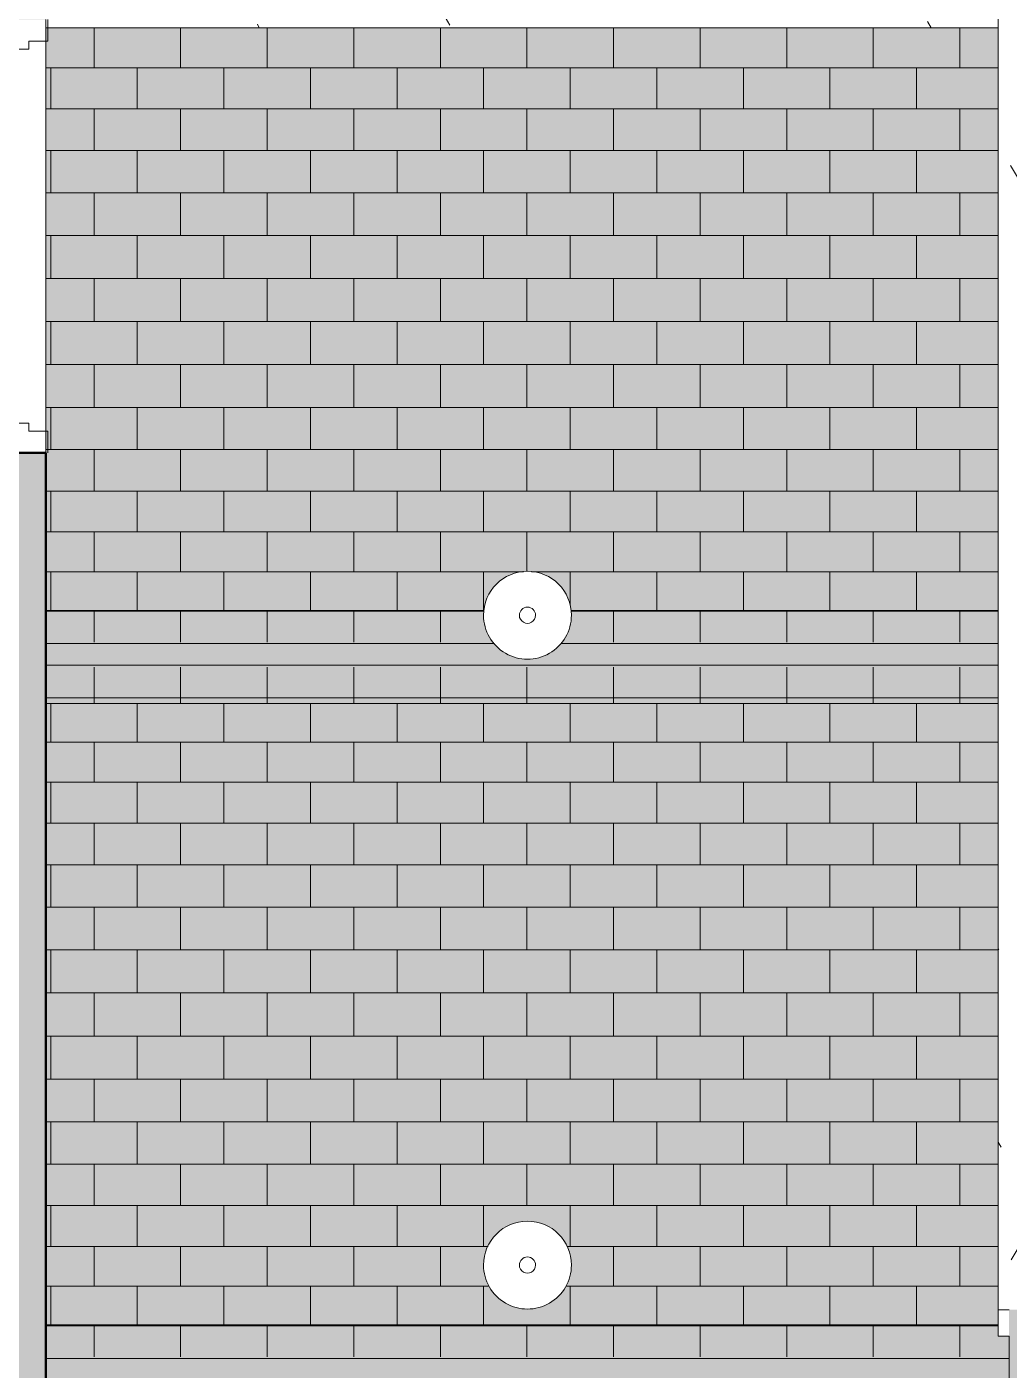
# Model space of a CAD drawing. Header units: inches. Extents: x -956 to 966, y -1111 to 895.
# Drawn here: x -301.7 to -211, y -367.3 to -243.3 of the extents above; entities that cross this region are included whole.
import ezdxf

# ---------------------------------------------------------------- set-up
doc = ezdxf.new("R2010")
doc.units = ezdxf.units.IN
doc.header["$MEASUREMENT"] = 0
for name, color, linetype, lineweight in [('A-CLNG', 13, 'Continuous', 13), ('A-CLNG-PATT', 13, 'Continuous', 13), ('A-DOOR', 31, 'Continuous', 13), ('A-DOOR-FRAM', 31, 'Continuous', 20), ('A-GENM', 13, 'Continuous', 13), ('A-WALL-PATT', 111, 'Continuous', 13), ('E-LITE-EQPM', 33, 'Continuous', 9), ('I-WALL', 2, 'Continuous', 13)]:
    doc.layers.add(name, color=color, linetype=linetype, lineweight=lineweight)
pattern_1 = [(0, (0, 0), (30.72, 7.68), [1.267, -21.773, 1.267, -21.773, -122.88]), (0, (0, 0), (30.72, 7.68), [-46.08, 1.267, -44.813, 1.267, -21.773, -53.76]), (0, (0, 0), (30.72, 7.68), [-115.2, 1.267, -14.093, 1.267, -37.133]), (120, (11.52, 3.84), (-22.011075, 22.7643), [1.267, -21.773, 1.267, -21.773, -122.88]), (120, (11.52, 3.84), (-22.011075, 22.7643), [-46.08, 1.267, -44.813, 1.267, -21.773, -53.76]), (120, (11.52, 3.84), (-22.011075, 22.7643), [-115.2, 1.267, -14.093, 1.267, -37.133]), (240, (15.36, 19.2), (-8.708925, -30.4443), [1.267, -21.773, 1.267, -21.773, -122.88]), (240, (15.36, 19.2), (-8.708925, -30.4443), [-46.08, 1.267, -44.813, 1.267, -21.773, -53.76]), (240, (15.36, 19.2), (-8.708925, -30.4443), [-115.2, 1.267, -14.093, 1.267, -37.133])]

# ---------------------------------------------------------------- blocks, each defined once
blk = doc.blocks.new('Single-HM Frame - Storage 36_ - 8_ H wd-4685422-7TH FLOOR TELECOM OVERHEAD ROUTING PLAN')
at = {"layer": 'A-DOOR', "color": 253}
for p, q in [((-16.25, -2.87), (-18, -2.88)), ((-18, -2.88), (-17.99, -38.87)), ((-16.24, -38.87), (-16.25, -2.87)), ((-17.99, -38.87), (-16.24, -38.87))]:
    blk.add_line(p, q, dxfattribs=at)
blk.add_arc((-18, -2.88), 36, 270.01, 0, dxfattribs=at)
at = {"layer": 'A-DOOR-FRAM', "color": 53}
for p, q in [((-18, 2.87), (-20, 2.87)), ((-18, 1.12), (-18, 2.87)), ((18, 2.87), (20, 2.87)), ((18, 1.12), (18, 2.87)), ((-17.25, 1.12), (-18, 1.12)), ((-17.25, -1.12), (-17.25, 1.12)), ((17.25, 1.12), (18, 1.12)), ((17.25, -1.12), (17.25, 1.12)), ((-18, -1.12), (-17.25, -1.12)), ((-18, -2.88), (-18, -1.12)), ((18, -1.12), (17.25, -1.12)), ((18, -2.88), (18, -1.12)), ((-20, -2.88), (-18, -2.88)), ((20, -2.88), (18, -2.88))]:
    blk.add_line(p, q, dxfattribs=at)
blk = doc.blocks.new('FP_1_40-7TH FLOOR TELECOM OVERHEAD ROUTING PLAN')
at = {"layer": 'A-CLNG-PATT', "color": 50}
for p, q in [((-299.98, -243.39), (-211.98, -243.39)), ((-295.53, -243.39), (-295.53, -247.08)), ((-287.53, -243.39), (-287.53, -247.08)), ((-279.53, -243.39), (-279.53, -247.08)), ((-271.53, -243.39), (-271.53, -247.08)), ((-263.53, -243.39), (-263.53, -247.08)), ((-255.53, -243.39), (-255.53, -247.08)), ((-247.53, -243.39), (-247.53, -247.08)), ((-239.53, -243.39), (-239.53, -247.08)), ((-231.53, -243.39), (-231.53, -247.08)), ((-223.53, -243.39), (-223.53, -247.08)), ((-215.53, -243.39), (-215.53, -247.08)), ((-299.98, -247.08), (-211.98, -247.08)), ((-299.53, -247.08), (-299.53, -250.85)), ((-291.53, -247.08), (-291.53, -250.85)), ((-283.53, -247.08), (-283.53, -250.85)), ((-275.53, -247.08), (-275.53, -250.85)), ((-267.53, -247.08), (-267.53, -250.85)), ((-259.53, -247.08), (-259.53, -250.85)), ((-251.53, -247.08), (-251.53, -250.85)), ((-243.53, -247.08), (-243.53, -250.85)), ((-235.53, -247.08), (-235.53, -250.85)), ((-227.53, -247.08), (-227.53, -250.85)), ((-219.53, -247.08), (-219.53, -250.85)), ((-299.98, -250.85), (-211.98, -250.85)), ((-295.53, -250.85), (-295.53, -254.7)), ((-287.53, -250.85), (-287.53, -254.7)), ((-279.53, -250.85), (-279.53, -254.7)), ((-271.53, -250.85), (-271.53, -254.7)), ((-263.53, -250.85), (-263.53, -254.7)), ((-255.53, -250.85), (-255.53, -254.7)), ((-247.53, -250.85), (-247.53, -254.7)), ((-239.53, -250.85), (-239.53, -254.7)), ((-231.53, -250.85), (-231.53, -254.7)), ((-223.53, -250.85), (-223.53, -254.7)), ((-215.53, -250.85), (-215.53, -254.7)), ((-299.98, -254.7), (-211.98, -254.7)), ((-299.53, -254.7), (-299.53, -258.61)), ((-291.53, -254.7), (-291.53, -258.61)), ((-283.53, -254.7), (-283.53, -258.61)), ((-275.53, -254.7), (-275.53, -258.61)), ((-267.53, -254.7), (-267.53, -258.61)), ((-259.53, -254.7), (-259.53, -258.61)), ((-251.53, -254.7), (-251.53, -258.61)), ((-243.53, -254.7), (-243.53, -258.61)), ((-235.53, -254.7), (-235.53, -258.61)), ((-227.53, -254.7), (-227.53, -258.61)), ((-219.53, -254.7), (-219.53, -258.61)), ((-299.98, -258.61), (-211.98, -258.61)), ((-295.53, -258.61), (-295.53, -262.56)), ((-287.53, -258.61), (-287.53, -262.56)), ((-279.53, -258.61), (-279.53, -262.56)), ((-271.53, -258.61), (-271.53, -262.56)), ((-263.53, -258.61), (-263.53, -262.56)), ((-255.53, -258.61), (-255.53, -262.56)), ((-247.53, -258.61), (-247.53, -262.56)), ((-239.53, -258.61), (-239.53, -262.56)), ((-231.53, -258.61), (-231.53, -262.56)), ((-223.53, -258.61), (-223.53, -262.56)), ((-215.53, -258.61), (-215.53, -262.56)), ((-299.98, -262.56), (-211.98, -262.56)), ((-299.53, -262.56), (-299.53, -266.53)), ((-291.53, -262.56), (-291.53, -266.53)), ((-283.53, -262.56), (-283.53, -266.53)), ((-275.53, -262.56), (-275.53, -266.53)), ((-267.53, -262.56), (-267.53, -266.53)), ((-259.53, -262.56), (-259.53, -266.53)), ((-251.53, -262.56), (-251.53, -266.53)), ((-243.53, -262.56), (-243.53, -266.53)), ((-235.53, -262.56), (-235.53, -266.53)), ((-227.53, -262.56), (-227.53, -266.53)), ((-219.53, -262.56), (-219.53, -266.53)), ((-299.98, -266.53), (-211.98, -266.53)), ((-295.53, -266.53), (-295.53, -270.51)), ((-287.53, -266.53), (-287.53, -270.51)), ((-279.53, -266.53), (-279.53, -270.51)), ((-271.53, -266.53), (-271.53, -270.51)), ((-263.53, -266.53), (-263.53, -270.51)), ((-255.53, -266.53), (-255.53, -270.51)), ((-247.53, -266.53), (-247.53, -270.51)), ((-239.53, -266.53), (-239.53, -270.51)), ((-231.53, -266.53), (-231.53, -270.51)), ((-223.53, -266.53), (-223.53, -270.51)), ((-215.53, -266.53), (-215.53, -270.51)), ((-299.98, -270.51), (-211.98, -270.51)), ((-299.53, -270.51), (-299.53, -274.48)), ((-291.53, -270.51), (-291.53, -274.48)), ((-283.53, -270.51), (-283.53, -274.48)), ((-275.53, -270.51), (-275.53, -274.48)), ((-267.53, -270.51), (-267.53, -274.48)), ((-259.53, -270.51), (-259.53, -274.48)), ((-251.53, -270.51), (-251.53, -274.48)), ((-243.53, -270.51), (-243.53, -274.48)), ((-235.53, -270.51), (-235.53, -274.48)), ((-227.53, -270.51), (-227.53, -274.48)), ((-219.53, -270.51), (-219.53, -274.48)), ((-299.98, -274.48), (-211.98, -274.48)), ((-295.53, -274.48), (-295.53, -278.43)), ((-287.53, -274.48), (-287.53, -278.43)), ((-279.53, -274.48), (-279.53, -278.43)), ((-271.53, -274.48), (-271.53, -278.43)), ((-263.53, -274.48), (-263.53, -278.43)), ((-255.53, -274.48), (-255.53, -278.43)), ((-247.53, -274.48), (-247.53, -278.43)), ((-239.53, -274.48), (-239.53, -278.43)), ((-231.53, -274.48), (-231.53, -278.43)), ((-223.53, -274.48), (-223.53, -278.43)), ((-215.53, -274.48), (-215.53, -278.43)), ((-299.98, -278.43), (-211.98, -278.43)), ((-299.53, -278.43), (-299.53, -282.33)), ((-291.53, -278.43), (-291.53, -282.33)), ((-283.53, -278.43), (-283.53, -282.33)), ((-275.53, -278.43), (-275.53, -282.33)), ((-267.53, -278.43), (-267.53, -282.33)), ((-259.53, -278.43), (-259.53, -282.33)), ((-251.53, -278.43), (-251.53, -282.33)), ((-243.53, -278.43), (-243.53, -282.33)), ((-235.53, -278.43), (-235.53, -282.33)), ((-227.53, -278.43), (-227.53, -282.33)), ((-219.53, -278.43), (-219.53, -282.33)), ((-299.98, -282.33), (-211.98, -282.33)), ((-295.53, -282.33), (-295.53, -286.17)), ((-287.53, -282.33), (-287.53, -286.17)), ((-279.53, -282.33), (-279.53, -286.17)), ((-271.53, -282.33), (-271.53, -286.17)), ((-263.53, -282.33), (-263.53, -286.17)), ((-255.53, -282.33), (-255.53, -286.17)), ((-247.53, -282.33), (-247.53, -286.17)), ((-239.53, -282.33), (-239.53, -286.17)), ((-231.53, -282.33), (-231.53, -286.17)), ((-223.53, -282.33), (-223.53, -286.17)), ((-215.53, -282.33), (-215.53, -286.17)), ((-299.98, -286.17), (-211.98, -286.17)), ((-299.53, -286.17), (-299.53, -289.93)), ((-291.53, -286.17), (-291.53, -289.93)), ((-283.53, -286.17), (-283.53, -289.93)), ((-275.53, -286.17), (-275.53, -289.93)), ((-267.53, -286.17), (-267.53, -289.93)), ((-259.53, -286.17), (-259.53, -289.93)), ((-251.53, -286.17), (-251.53, -289.93)), ((-243.53, -286.17), (-243.53, -289.93)), ((-235.53, -286.17), (-235.53, -289.93)), ((-227.53, -286.17), (-227.53, -289.93)), ((-219.53, -286.17), (-219.53, -289.93)), ((-299.98, -289.93), (-211.98, -289.93)), ((-295.53, -289.93), (-295.53, -293.61)), ((-287.53, -289.93), (-287.53, -293.61)), ((-279.53, -289.93), (-279.53, -293.61)), ((-271.53, -289.93), (-271.53, -293.61)), ((-263.53, -289.93), (-263.53, -293.61)), ((-255.53, -289.93), (-255.53, -293.56)), ((-247.53, -289.93), (-247.53, -293.61)), ((-239.53, -289.93), (-239.53, -293.61)), ((-231.53, -289.93), (-231.53, -293.61)), ((-223.53, -289.93), (-223.53, -293.61)), ((-215.53, -289.93), (-215.53, -293.61)), ((-299.98, -293.61), (-255.85, -293.61)), ((-299.53, -293.61), (-299.53, -297.17)), ((-291.53, -293.61), (-291.53, -297.17)), ((-283.53, -293.61), (-283.53, -297.17)), ((-275.53, -293.61), (-275.53, -297.17)), ((-267.53, -293.61), (-267.53, -297.17)), ((-259.53, -293.61), (-259.53, -297.17)), ((-255.1, -293.61), (-211.98, -293.61)), ((-251.53, -293.61), (-251.53, -296.71)), ((-243.53, -293.61), (-243.53, -297.17)), ((-235.53, -293.61), (-235.53, -297.17)), ((-227.53, -293.61), (-227.53, -297.17)), ((-219.53, -293.61), (-219.53, -297.17)), ((-299.98, -297.17), (-259.48, -297.17)), ((-295.53, -297.17), (-295.53, -297.24)), ((-295.53, -297.24), (-295.53, -300.09)), ((-287.53, -297.17), (-287.53, -297.24)), ((-287.53, -297.24), (-287.53, -300.09)), ((-279.53, -297.17), (-279.53, -297.24)), ((-279.53, -297.24), (-279.53, -300.09)), ((-271.53, -297.17), (-271.53, -297.24)), ((-271.53, -297.24), (-271.53, -300.09)), ((-263.53, -297.17), (-263.53, -297.24)), ((-263.53, -297.24), (-263.53, -300.09)), ((-251.47, -297.17), (-211.98, -297.17)), ((-247.53, -297.17), (-247.53, -297.24)), ((-247.53, -297.24), (-247.53, -300.09)), ((-239.53, -297.17), (-239.53, -297.24)), ((-239.53, -297.24), (-239.53, -300.09)), ((-231.53, -297.17), (-231.53, -297.24)), ((-231.53, -297.24), (-231.53, -300.09)), ((-223.53, -297.17), (-223.53, -297.24)), ((-223.53, -297.24), (-223.53, -300.09)), ((-215.53, -297.17), (-215.53, -297.24)), ((-215.53, -297.24), (-215.53, -300.09))]:
    blk.add_line(p, q, dxfattribs=at)
blk = doc.blocks.new('FP_1_41-7TH FLOOR TELECOM OVERHEAD ROUTING PLAN')
at = {"layer": 'A-CLNG-PATT', "color": 50}
for p, q in [((-295.53, -302.4), (-295.53, -305.24)), ((-287.53, -302.4), (-287.53, -305.24)), ((-279.53, -302.4), (-279.53, -305.24)), ((-271.53, -302.4), (-271.53, -305.24)), ((-263.53, -302.4), (-263.53, -305.24)), ((-255.53, -302.4), (-255.53, -305.24)), ((-247.53, -302.4), (-247.53, -305.24)), ((-239.53, -302.4), (-239.53, -305.24)), ((-231.53, -302.4), (-231.53, -305.24)), ((-223.53, -302.4), (-223.53, -305.24)), ((-215.53, -302.4), (-215.53, -305.24)), ((-299.98, -305.77), (-211.98, -305.77)), ((-299.53, -305.77), (-299.53, -309.35)), ((-295.53, -305.24), (-295.53, -305.77)), ((-291.53, -305.77), (-291.53, -309.35)), ((-287.53, -305.24), (-287.53, -305.77)), ((-283.53, -305.77), (-283.53, -309.35)), ((-279.53, -305.24), (-279.53, -305.77)), ((-275.53, -305.77), (-275.53, -309.35)), ((-271.53, -305.24), (-271.53, -305.77)), ((-267.53, -305.77), (-267.53, -309.35)), ((-263.53, -305.24), (-263.53, -305.77)), ((-259.53, -305.77), (-259.53, -309.35)), ((-255.53, -305.24), (-255.53, -305.77)), ((-251.53, -305.77), (-251.53, -309.35)), ((-247.53, -305.24), (-247.53, -305.77)), ((-243.53, -305.77), (-243.53, -309.35)), ((-239.53, -305.24), (-239.53, -305.77)), ((-235.53, -305.77), (-235.53, -309.35)), ((-231.53, -305.24), (-231.53, -305.77)), ((-227.53, -305.77), (-227.53, -309.35)), ((-223.53, -305.24), (-223.53, -305.77)), ((-219.53, -305.77), (-219.53, -309.35)), ((-215.53, -305.24), (-215.53, -305.77)), ((-299.98, -309.35), (-211.98, -309.35)), ((-295.53, -309.35), (-295.53, -313.04)), ((-287.53, -309.35), (-287.53, -313.04)), ((-279.53, -309.35), (-279.53, -313.04)), ((-271.53, -309.35), (-271.53, -313.04)), ((-263.53, -309.35), (-263.53, -313.04)), ((-255.53, -309.35), (-255.53, -313.04)), ((-247.53, -309.35), (-247.53, -313.04)), ((-239.53, -309.35), (-239.53, -313.04)), ((-231.53, -309.35), (-231.53, -313.04)), ((-223.53, -309.35), (-223.53, -313.04)), ((-215.53, -309.35), (-215.53, -313.04)), ((-299.98, -313.04), (-211.98, -313.04)), ((-299.53, -313.04), (-299.53, -316.82)), ((-291.53, -313.04), (-291.53, -316.82)), ((-283.53, -313.04), (-283.53, -316.82)), ((-275.53, -313.04), (-275.53, -316.82)), ((-267.53, -313.04), (-267.53, -316.82)), ((-259.53, -313.04), (-259.53, -316.82)), ((-251.53, -313.04), (-251.53, -316.82)), ((-243.53, -313.04), (-243.53, -316.82)), ((-235.53, -313.04), (-235.53, -316.82)), ((-227.53, -313.04), (-227.53, -316.82)), ((-219.53, -313.04), (-219.53, -316.82)), ((-299.98, -316.82), (-211.98, -316.82)), ((-295.53, -316.82), (-295.53, -320.67)), ((-287.53, -316.82), (-287.53, -320.67)), ((-279.53, -316.82), (-279.53, -320.67)), ((-271.53, -316.82), (-271.53, -320.67)), ((-263.53, -316.82), (-263.53, -320.67)), ((-255.53, -316.82), (-255.53, -320.67)), ((-247.53, -316.82), (-247.53, -320.67)), ((-239.53, -316.82), (-239.53, -320.67)), ((-231.53, -316.82), (-231.53, -320.67)), ((-223.53, -316.82), (-223.53, -320.67)), ((-215.53, -316.82), (-215.53, -320.67)), ((-299.98, -320.67), (-211.98, -320.67)), ((-299.53, -320.67), (-299.53, -324.57)), ((-291.53, -320.67), (-291.53, -324.57)), ((-283.53, -320.67), (-283.53, -324.57)), ((-275.53, -320.67), (-275.53, -324.57)), ((-267.53, -320.67), (-267.53, -324.57)), ((-259.53, -320.67), (-259.53, -324.57)), ((-251.53, -320.67), (-251.53, -324.57)), ((-243.53, -320.67), (-243.53, -324.57)), ((-235.53, -320.67), (-235.53, -324.57)), ((-227.53, -320.67), (-227.53, -324.57)), ((-219.53, -320.67), (-219.53, -324.57)), ((-299.98, -324.57), (-211.98, -324.57)), ((-295.53, -324.57), (-295.53, -328.52)), ((-287.53, -324.57), (-287.53, -328.52)), ((-279.53, -324.57), (-279.53, -328.52)), ((-271.53, -324.57), (-271.53, -328.52)), ((-263.53, -324.57), (-263.53, -328.52)), ((-255.53, -324.57), (-255.53, -328.52)), ((-247.53, -324.57), (-247.53, -328.52)), ((-239.53, -324.57), (-239.53, -328.52)), ((-231.53, -324.57), (-231.53, -328.52)), ((-223.53, -324.57), (-223.53, -328.52)), ((-215.53, -324.57), (-215.53, -328.52)), ((-299.98, -328.52), (-211.98, -328.52)), ((-299.53, -328.52), (-299.53, -332.49)), ((-291.53, -328.52), (-291.53, -332.49)), ((-283.53, -328.52), (-283.53, -332.49)), ((-275.53, -328.52), (-275.53, -332.49)), ((-267.53, -328.52), (-267.53, -332.49)), ((-259.53, -328.52), (-259.53, -332.49)), ((-251.53, -328.52), (-251.53, -332.49)), ((-243.53, -328.52), (-243.53, -332.49)), ((-235.53, -328.52), (-235.53, -332.49)), ((-227.53, -328.52), (-227.53, -332.49)), ((-219.53, -328.52), (-219.53, -332.49)), ((-299.98, -332.49), (-211.98, -332.49)), ((-295.53, -332.49), (-295.53, -336.47)), ((-287.53, -332.49), (-287.53, -336.47)), ((-279.53, -332.49), (-279.53, -336.47)), ((-271.53, -332.49), (-271.53, -336.47)), ((-263.53, -332.49), (-263.53, -336.47)), ((-255.53, -332.49), (-255.53, -336.47)), ((-247.53, -332.49), (-247.53, -336.47)), ((-239.53, -332.49), (-239.53, -336.47)), ((-231.53, -332.49), (-231.53, -336.47)), ((-223.53, -332.49), (-223.53, -336.47)), ((-215.53, -332.49), (-215.53, -336.47)), ((-299.98, -336.47), (-211.98, -336.47)), ((-299.53, -336.47), (-299.53, -340.45)), ((-291.53, -336.47), (-291.53, -340.45)), ((-283.53, -336.47), (-283.53, -340.45)), ((-275.53, -336.47), (-275.53, -340.45)), ((-267.53, -336.47), (-267.53, -340.45)), ((-259.53, -336.47), (-259.53, -340.45)), ((-251.53, -336.47), (-251.53, -340.45)), ((-243.53, -336.47), (-243.53, -340.45)), ((-235.53, -336.47), (-235.53, -340.45)), ((-227.53, -336.47), (-227.53, -340.45)), ((-219.53, -336.47), (-219.53, -340.45)), ((-299.98, -340.45), (-211.98, -340.45)), ((-295.53, -340.45), (-295.53, -344.39)), ((-287.53, -340.45), (-287.53, -344.39)), ((-279.53, -340.45), (-279.53, -344.39)), ((-271.53, -340.45), (-271.53, -344.39)), ((-263.53, -340.45), (-263.53, -344.39)), ((-255.53, -340.45), (-255.53, -344.39)), ((-247.53, -340.45), (-247.53, -344.39)), ((-239.53, -340.45), (-239.53, -344.39)), ((-231.53, -340.45), (-231.53, -344.39)), ((-223.53, -340.45), (-223.53, -344.39)), ((-215.53, -340.45), (-215.53, -344.39)), ((-299.98, -344.39), (-211.98, -344.39)), ((-299.53, -344.39), (-299.53, -348.29)), ((-291.53, -344.39), (-291.53, -348.29)), ((-283.53, -344.39), (-283.53, -348.29)), ((-275.53, -344.39), (-275.53, -348.29)), ((-267.53, -344.39), (-267.53, -348.29)), ((-259.53, -344.39), (-259.53, -348.29)), ((-251.53, -344.39), (-251.53, -348.29)), ((-243.53, -344.39), (-243.53, -348.29)), ((-235.53, -344.39), (-235.53, -348.29)), ((-227.53, -344.39), (-227.53, -348.29)), ((-219.53, -344.39), (-219.53, -348.29)), ((-299.98, -348.29), (-211.98, -348.29)), ((-295.53, -348.29), (-295.53, -352.13)), ((-287.53, -348.29), (-287.53, -352.13)), ((-279.53, -348.29), (-279.53, -352.13)), ((-271.53, -348.29), (-271.53, -352.13)), ((-263.53, -348.29), (-263.53, -352.13)), ((-255.53, -348.29), (-255.53, -352.13)), ((-247.53, -348.29), (-247.53, -352.13)), ((-239.53, -348.29), (-239.53, -352.13)), ((-231.53, -348.29), (-231.53, -352.13)), ((-223.53, -348.29), (-223.53, -352.13)), ((-215.53, -348.29), (-215.53, -352.13)), ((-299.98, -352.13), (-211.98, -352.13)), ((-299.53, -352.13), (-299.53, -355.9)), ((-291.53, -352.13), (-291.53, -355.9)), ((-283.53, -352.13), (-283.53, -355.9)), ((-275.53, -352.13), (-275.53, -355.9)), ((-267.53, -352.13), (-267.53, -355.9)), ((-259.53, -352.13), (-259.53, -355.9)), ((-251.53, -352.13), (-251.53, -355.9)), ((-243.53, -352.13), (-243.53, -355.9)), ((-235.53, -352.13), (-235.53, -355.9)), ((-227.53, -352.13), (-227.53, -355.9)), ((-219.53, -352.13), (-219.53, -355.9)), ((-299.98, -355.9), (-259.12, -355.9)), ((-295.53, -355.9), (-295.53, -359.57)), ((-287.53, -355.9), (-287.53, -359.57)), ((-279.53, -355.9), (-279.53, -359.57)), ((-271.53, -355.9), (-271.53, -359.57)), ((-263.53, -355.9), (-263.53, -359.57)), ((-251.83, -355.9), (-211.98, -355.9)), ((-247.53, -355.9), (-247.53, -359.57)), ((-239.53, -355.9), (-239.53, -359.57)), ((-231.53, -355.9), (-231.53, -359.57)), ((-223.53, -355.9), (-223.53, -359.57)), ((-215.53, -355.9), (-215.53, -359.57)), ((-299.98, -359.57), (-259.03, -359.57)), ((-299.53, -359.57), (-299.53, -363.14)), ((-291.53, -359.57), (-291.53, -363.14)), ((-283.53, -359.57), (-283.53, -363.14)), ((-275.53, -359.57), (-275.53, -363.14)), ((-267.53, -359.57), (-267.53, -363.14)), ((-259.53, -359.57), (-259.53, -363.14)), ((-251.93, -359.57), (-211.98, -359.57)), ((-251.53, -359.57), (-251.53, -363.14)), ((-243.53, -359.57), (-243.53, -363.14)), ((-235.53, -359.57), (-235.53, -363.14)), ((-227.53, -359.57), (-227.53, -363.14)), ((-219.53, -359.57), (-219.53, -363.14)), ((-299.98, -363.14), (-211.98, -363.14)), ((-295.53, -363.14), (-295.53, -363.24)), ((-295.53, -363.24), (-295.53, -366.09)), ((-287.53, -363.14), (-287.53, -363.24)), ((-287.53, -363.24), (-287.53, -366.09)), ((-279.53, -363.14), (-279.53, -363.24)), ((-279.53, -363.24), (-279.53, -366.09)), ((-271.53, -363.14), (-271.53, -363.24)), ((-271.53, -363.24), (-271.53, -366.09)), ((-263.53, -363.14), (-263.53, -363.24)), ((-263.53, -363.24), (-263.53, -366.09)), ((-255.53, -363.14), (-255.53, -363.24)), ((-255.53, -363.24), (-255.53, -366.09)), ((-247.53, -363.14), (-247.53, -363.24)), ((-247.53, -363.24), (-247.53, -366.09)), ((-239.53, -363.14), (-239.53, -363.24)), ((-239.53, -363.24), (-239.53, -366.09)), ((-231.53, -363.14), (-231.53, -363.24)), ((-231.53, -363.24), (-231.53, -366.09)), ((-223.53, -363.14), (-223.53, -363.24)), ((-223.53, -363.24), (-223.53, -366.09)), ((-215.53, -363.14), (-215.53, -363.24)), ((-215.53, -363.24), (-215.53, -366.09))]:
    blk.add_line(p, q, dxfattribs=at)
blk = doc.blocks.new('7th Floor Vault1 - 7th Floor Vault-3159684-7TH FLOOR TELECOM OVERHEAD ROUTING PLAN')
at = {"layer": 'A-CLNG', "color": 10, "lineweight": 9}
for p, q in [((-259.49, -297.24), (-299.98, -297.24)), ((-259.49, -297.24), (-299.98, -297.24)), ((-211.98, -297.24), (-251.46, -297.24)), ((-211.98, -297.24), (-251.46, -297.24)), ((-258.54, -300.24), (-299.98, -300.24)), ((-211.98, -300.24), (-252.41, -300.24)), ((-211.98, -302.24), (-299.98, -302.24)), ((-211.98, -305.24), (-299.98, -305.24)), ((-211.98, -305.24), (-299.98, -305.24)), ((-211.98, -363.24), (-299.98, -363.24)), ((-211.98, -363.24), (-299.98, -363.24)), ((-210.98, -366.24), (-299.98, -366.24))]:
    blk.add_line(p, q, dxfattribs=at)
for name in ['FP_1_40-7TH FLOOR TELECOM OVERHEAD ROUTING PLAN', 'FP_1_41-7TH FLOOR TELECOM OVERHEAD ROUTING PLAN']:
    blk.add_blockref(name, (0, 0), dxfattribs=at)
blk = doc.blocks.new('Lighting-Pendant-ConTech_Lighting-CL8 - Not A Type - Load Type Catalog-2619578-7TH FLOOR TELECOM OVERHEAD ROUTING PLAN')
at = {"layer": 'A-GENM', "color": 9, "lineweight": 9}
for start, end in [(360, 180), (180, 360)]:
    blk.add_arc((0, 0), 0.75, start, end, dxfattribs=at)
at = {"layer": 'E-LITE-EQPM', "color": 9}
for start, end in [(360, 180), (180, 360)]:
    blk.add_arc((0, 0), 4.06, start, end, dxfattribs=at)

msp = doc.modelspace()

# ---------------------------------------------------------------- hatches: boundary and pattern name
at = {"layer": 'A-CLNG-PATT'}
h = msp.add_hatch(dxfattribs=at)
h.set_pattern_fill('FP1_12', color=253, style=0, pattern_type=2)
h.set_pattern_definition(pattern_1)
h.paths.add_polyline_path([(-294.34, -537.62), (-227.98, -537.62), (-227.98, -527.62), (-219.98, -527.62), (-219.98, -509.12), (-210.98, -509.12), (-210.98, -364.18), (-211.98, -364.18), (-211.98, -243.37), (-299.98, -243.37), (-299.98, -537.62)], flags=0)
h.paths.add_polyline_path([(-606.23, -537.62), (-602.07, -537.62), (-602.07, -532.87), (-606.23, -532.87), (-606.23, -535.37)], flags=0)
h.paths.add_polyline_path([(-561.64, -537.62), (-356.48, -537.62), (-356.48, -525.62), (-323.98, -525.62), (-323.98, -537.62), (-305.35, -537.62), (-305.35, -525.37), (-321.35, -525.37), (-321.35, -427.37), (-305.35, -427.37), (-305.35, -243.37), (-386.84, -243.37), (-386.84, -318.61), (-390.84, -318.61), (-390.84, -243.37), (-496.9, -243.37), (-496.9, -318.61), (-500.9, -318.61), (-500.9, -243.37), (-562.04, -243.37), (-562.04, -427.37), (-500.9, -427.37), (-500.9, -402.61), (-496.9, -402.61), (-496.9, -427.37), (-390.84, -427.37), (-390.84, -402.61), (-386.84, -402.61), (-386.84, -427.37), (-370.04, -427.37), (-370.04, -525.37), (-578.04, -525.37), (-578.04, -243.37), (-578.35, -243.37), (-578.35, -528.62), (-563.48, -528.62), (-563.48, -537.62)], flags=0)
h.paths.add_polyline_path([(-567.73, -537.62), (-567.73, -532.87), (-578.07, -532.87), (-578.07, -537.62), (-572.48, -537.62)], flags=0)
h.paths.add_polyline_path([(-352.23, -537.62), (-349.48, -537.62), (-349.48, -529.87), (-352.23, -529.87), (-352.23, -536.61)], flags=0)
h.paths.add_polyline_path([(-680.44, -535.37), (-610.48, -535.37), (-610.48, -528.62), (-583.23, -528.62), (-583.23, -526.62), (-662.91, -526.62), (-662.91, -498.61), (-665.8, -498.61), (-665.8, -402.61), (-661.8, -402.61), (-661.8, -428.62), (-583.23, -428.62), (-583.23, -422.62), (-598.91, -422.62), (-598.91, -386.62), (-662.91, -386.62), (-662.91, -318.61), (-665.8, -318.61), (-665.8, -243.37), (-666.35, -243.37), (-666.35, -246.62), (-730.35, -246.62), (-730.35, -243.37), (-762.35, -243.37), (-762.35, -246.62), (-771.86, -246.62), (-771.86, -288.62), (-694.91, -288.62), (-694.91, -386.62), (-790.91, -386.62), (-790.91, -288.62), (-775.86, -288.62), (-775.86, -246.62), (-842.35, -246.62), (-842.35, -243.37), (-853.35, -243.37), (-853.35, -535.37), (-710.14, -535.37)], flags=0)
h.paths.add_polyline_path([(-834.85, -526.62), (-850.85, -526.62), (-850.85, -428.62), (-706.85, -428.62), (-706.85, -526.62), (-828.94, -526.62)], flags=0)
h.paths.add_polyline_path([(-255.48, -481.68), (-256.53, -481.54), (-257.51, -481.14), (-258.35, -480.49), (-259, -479.65), (-259.4, -478.67), (-259.54, -477.62), (-259.4, -476.57), (-259, -475.59), (-258.35, -474.75), (-257.51, -474.1), (-256.53, -473.7), (-255.48, -473.56), (-254.43, -473.7), (-253.45, -474.1), (-252.6, -474.75), (-251.96, -475.59), (-251.55, -476.57), (-251.41, -477.62), (-251.55, -478.67), (-251.96, -479.65), (-252.6, -480.49), (-253.45, -481.14), (-254.43, -481.54)], flags=0)
h.paths.add_polyline_path([(-255.48, -421.68), (-256.53, -421.54), (-257.51, -421.14), (-258.35, -420.49), (-259, -419.65), (-259.4, -418.67), (-259.54, -417.62), (-259.4, -416.57), (-259, -415.59), (-258.35, -414.75), (-257.51, -414.1), (-256.53, -413.7), (-255.48, -413.56), (-254.43, -413.7), (-253.45, -414.1), (-252.6, -414.75), (-251.96, -415.59), (-251.55, -416.57), (-251.41, -417.62), (-251.55, -418.67), (-251.96, -419.65), (-252.6, -420.49), (-253.45, -421.14), (-254.43, -421.54)], flags=0)
h.paths.add_polyline_path([(-255.48, -361.68), (-256.53, -361.54), (-257.51, -361.14), (-258.35, -360.49), (-259, -359.65), (-259.4, -358.67), (-259.54, -357.62), (-259.4, -356.57), (-259, -355.59), (-258.35, -354.75), (-257.51, -354.1), (-256.53, -353.7), (-255.48, -353.56), (-254.43, -353.7), (-253.45, -354.1), (-252.6, -354.75), (-251.96, -355.59), (-251.55, -356.57), (-251.41, -357.62), (-251.55, -358.67), (-251.96, -359.65), (-252.6, -360.49), (-253.45, -361.14), (-254.43, -361.54)], flags=0)
h.paths.add_polyline_path([(-255.48, -301.68), (-256.53, -301.54), (-257.51, -301.14), (-258.35, -300.49), (-259, -299.65), (-259.4, -298.67), (-259.54, -297.62), (-259.4, -296.57), (-259, -295.59), (-258.35, -294.75), (-257.51, -294.1), (-256.53, -293.7), (-255.48, -293.56), (-254.43, -293.7), (-253.45, -294.1), (-252.6, -294.75), (-251.96, -295.59), (-251.55, -296.57), (-251.41, -297.62), (-251.55, -298.67), (-251.96, -299.65), (-252.6, -300.49), (-253.45, -301.14), (-254.43, -301.54)], flags=0)
h.paths.add_polyline_path([(-661.8, -288.62), (-598.91, -288.62), (-598.91, -252.62), (-583.23, -252.62), (-583.23, -243.37), (-661.8, -243.37), (-661.8, -282.19)], flags=0)
h.paths.add_polyline_path([(-258.35, -241.12), (-257.53, -241.12), (-258.35, -240.49), (-259, -239.65), (-259.4, -238.67), (-259.54, -237.62), (-259.4, -236.57), (-259, -235.59), (-258.35, -234.75), (-257.51, -234.1), (-256.53, -233.7), (-255.48, -233.56), (-254.43, -233.7), (-253.45, -234.1), (-252.6, -234.75), (-251.96, -235.59), (-251.55, -236.57), (-251.41, -237.62), (-251.55, -238.67), (-251.96, -239.65), (-252.6, -240.49), (-253.42, -241.12), (-211.98, -241.12), (-211.98, -209.62), (-299.98, -209.62), (-299.98, -241.12), (-259, -241.12)], flags=0)
h.paths.add_polyline_path([(-578.35, -241.12), (-578.04, -241.12), (-578.04, -231.37), (-562.04, -231.37), (-562.04, -241.12), (-500.9, -241.12), (-500.9, -222.61), (-496.9, -222.61), (-496.9, -241.12), (-390.84, -241.12), (-390.84, -222.61), (-386.84, -222.61), (-386.84, -241.12), (-305.35, -241.12), (-305.35, -209.62), (-363.1, -209.62), (-363.1, -212.62), (-337.6, -212.62), (-337.6, -238.12), (-363.1, -238.12), (-363.1, -213.62), (-559.1, -213.62), (-559.1, -209.62), (-578.35, -209.62), (-578.35, -235.91)], flags=0)
h.paths.add_polyline_path([(-621.04, -241.12), (-583.23, -241.12), (-583.23, -209.62), (-666.35, -209.62), (-666.35, -241.12), (-665.8, -241.12), (-665.8, -222.61), (-661.8, -222.61), (-661.8, -241.12), (-650.74, -241.12)], flags=0)
h.paths.add_polyline_path([(-842.35, -241.12), (-842.35, -209.62), (-853.35, -209.62), (-853.35, -241.12)], flags=0)
h.paths.add_polyline_path([(-762.35, -241.12), (-730.35, -241.12), (-730.35, -209.62), (-762.35, -209.62), (-762.35, -222.78)], flags=0)
h.paths.add_polyline_path([(-578.35, -207.37), (-559.1, -207.37), (-559.1, -197.62), (-578.35, -197.62), (-578.35, -202.98)], flags=0)
h.paths.add_polyline_path([(-363.1, -207.37), (-305.35, -207.37), (-305.35, -197.62), (-363.1, -197.62), (-363.1, -202.98)], flags=0)
h.paths.add_polyline_path([(-294.34, -207.37), (-211.98, -207.37), (-211.98, -186.24), (-210.98, -186.24), (-210.98, -48.37), (45.27, -48.37), (45.27, -53.62), (99.27, -53.62), (99.27, -48.37), (317.04, -48.37), (317.04, 11.88), (228.2, 11.88), (228.2, 5.39), (224.2, 5.39), (224.2, 11.88), (-11.8, 11.88), (-11.8, 5.39), (-15.8, 5.39), (-15.8, 11.88), (-363.1, 11.88), (-363.1, 37.38), (-340.48, 37.38), (-340.48, 40.38), (-412.8, 40.38), (-412.8, 8.88), (-336.96, 8.84), (-336.96, 6.63), (-412.8, 6.63), (-412.8, 5.39), (-416.8, 5.39), (-416.8, 6.63), (-532.8, 6.63), (-532.8, 5.39), (-536.8, 5.39), (-536.8, 6.63), (-652.8, 6.63), (-652.8, 5.39), (-656.8, 5.39), (-656.8, 6.63), (-772.86, 6.63), (-772.86, 5.39), (-776.86, 5.39), (-776.86, 6.63), (-853.35, 6.63), (-853.35, -192.24), (-838.91, -192.24), (-838.91, -190.24), (-318.91, -190.24), (-318.91, -192.24), (-299.98, -192.24), (-299.98, -207.37)], flags=0)
h.paths.add_polyline_path([(-583.23, -207.37), (-583.23, -197.62), (-666.35, -197.62), (-666.35, -207.37), (-591.34, -207.37)], flags=0)
h.paths.add_polyline_path([(-853.35, -207.37), (-842.35, -207.37), (-842.35, -197.62), (-853.35, -197.62), (-853.35, -202.98)], flags=0)
h.paths.add_polyline_path([(-739.84, -207.37), (-730.35, -207.37), (-730.35, -197.62), (-762.35, -197.62), (-762.35, -207.37)], flags=0)
h.paths.add_polyline_path([(-772.92, -162.61), (-776.8, -162.61), (-776.8, -66.61), (-772.8, -66.61), (-772.8, -162.61)], flags=0)
h.paths.add_polyline_path([(-532.92, -162.61), (-536.8, -162.61), (-536.8, -66.61), (-532.8, -66.61), (-532.8, -162.61)], flags=0)
h.paths.add_polyline_path([(-656.8, -162.61), (-656.8, -66.61), (-652.8, -66.61), (-652.8, -162.61), (-656.67, -162.61)], flags=0)
h.paths.add_polyline_path([(-416.8, -162.61), (-416.8, -66.61), (-412.8, -66.61), (-412.8, -162.61), (-416.67, -162.61)], flags=0)
h.paths.add_polyline_path([(-280.92, -162.61), (-284.8, -162.61), (-284.8, -66.61), (-280.8, -66.61), (-280.8, -162.61), (-280.92, -162.61)], flags=0)
h.paths.add_polyline_path([(-769.54, 8.88), (-656.8, 8.88), (-656.8, 40.38), (-772.86, 40.38), (-772.86, 8.88)], flags=0)
h.paths.add_polyline_path([(-621.04, 8.88), (-536.8, 8.88), (-536.8, 40.38), (-652.8, 40.38), (-652.8, 8.88), (-650.74, 8.88)], flags=0)
h.paths.add_polyline_path([(-776.86, 8.88), (-776.86, 40.38), (-853.35, 40.38), (-853.35, 8.88), (-799.24, 8.88)], flags=0)
h.paths.add_polyline_path([(-416.8, 8.88), (-416.8, 40.38), (-532.8, 40.38), (-532.8, 8.88), (-442.84, 8.88)], flags=0)
h.paths.add_polyline_path([(121.46, 14.13), (224.2, 14.13), (224.2, 35.13), (116.9, 35.13), (116.9, 14.13)], flags=0)
h.paths.add_polyline_path([(62.06, 14.13), (91.4, 14.13), (91.4, 35.13), (-11.8, 35.13), (-11.8, 14.13), (32.36, 14.13)], flags=0)
h.paths.add_polyline_path([(-95.08, 14.13), (-15.8, 14.13), (-15.8, 35.13), (-95.08, 35.13), (-95.08, 27.07), (-124.33, 27.07), (-124.33, 14.13), (-116.14, 14.13)], flags=0)
h.paths.add_polyline_path([(228.2, 14.13), (317.04, 14.13), (317.04, 35.13), (228.2, 35.13), (228.2, 34.65)], flags=0)
h.paths.add_polyline_path([(-335.1, 17.26), (-335.1, 41.51), (-335.6, 41.51), (-335.6, 17.26)], flags=0)
h.paths.add_polyline_path([(94.52, 34.26), (114.65, 34.26), (114.65, 35.13), (93.65, 35.13), (93.65, 34.26)], flags=0)
h.paths.add_polyline_path([(240.26, 37.38), (317.04, 37.38), (317.04, 58.26), (315.04, 58.26), (315.04, 261.88), (228.2, 261.88), (228.2, 173.39), (224.2, 173.39), (224.2, 261.88), (-11.8, 261.88), (-11.8, 173.39), (-15.8, 173.39), (-15.8, 261.88), (-95.08, 261.88), (-95.08, 225.07), (-94.33, 225.05), (-94.33, 126.07), (-95.08, 126.07), (-95.08, 37.38), (-15.8, 37.38), (-15.8, 101.39), (-11.8, 101.39), (-11.8, 37.38), (224.2, 37.38), (224.2, 101.39), (228.2, 101.39), (228.2, 37.38)], flags=0)
h.paths.add_polyline_path([(-412.8, 42.63), (-340.48, 42.63), (-340.48, 256.63), (-412.8, 256.63), (-412.8, 173.39), (-416.8, 173.39), (-416.8, 256.63), (-532.8, 256.63), (-532.8, 173.39), (-536.8, 173.39), (-536.8, 256.63), (-652.8, 256.63), (-652.8, 173.39), (-656.8, 173.39), (-656.8, 256.63), (-772.8, 256.63), (-772.8, 173.39), (-776.8, 173.39), (-776.8, 256.63), (-853.35, 256.63), (-853.35, 42.63), (-776.86, 42.63), (-776.86, 101.39), (-772.86, 101.39), (-772.86, 42.63), (-656.8, 42.63), (-656.8, 101.39), (-652.8, 101.39), (-652.8, 42.63), (-536.8, 42.63), (-536.8, 101.39), (-532.8, 101.39), (-532.8, 42.63), (-416.8, 42.63), (-416.8, 101.39), (-412.8, 101.39), (-412.8, 74.26)], flags=0)
h.paths.add_polyline_path([(108.08, 52.39), (104.2, 52.39), (104.2, 100.39), (108.2, 100.39), (108.2, 52.39)], flags=0)
h.paths.add_polyline_path([(106.61, 173.39), (104.2, 173.39), (104.2, 221.39), (108.2, 221.39), (108.2, 173.39), (108.08, 173.39)], flags=0)
h.paths.add_polyline_path([(-652.8, 258.88), (-536.8, 258.88), (-536.8, 269.39), (-532.8, 269.39), (-532.8, 258.88), (-416.8, 258.88), (-416.8, 269.39), (-412.8, 269.39), (-412.8, 258.88), (-340.48, 258.88), (-340.48, 261.88), (-363.1, 261.88), (-363.1, 287.38), (-340.48, 287.38), (-340.48, 290.38), (-853.35, 290.38), (-853.35, 258.88), (-776.8, 258.88), (-776.8, 269.39), (-772.8, 269.39), (-772.8, 258.88), (-656.8, 258.88), (-656.8, 269.39), (-652.8, 269.39), (-652.8, 269.26)], flags=0)
h.paths.add_polyline_path([(-27.04, 264.13), (-15.8, 264.13), (-15.8, 269.39), (-11.8, 269.39), (-11.8, 264.13), (93.04, 264.13), (93.04, 285.13), (-95.08, 285.13), (-95.08, 264.13), (-48.94, 264.13)], flags=0)
h.paths.add_polyline_path([(315.04, 264.13), (315.04, 285.13), (116.9, 285.13), (116.9, 264.13), (224.2, 264.13), (224.2, 269.39), (228.2, 269.39), (228.2, 264.13), (299.66, 264.13)], flags=0)
h.paths.add_polyline_path([(-55.95, 287.38), (315.04, 287.38), (315.04, 490.26), (317.04, 490.26), (317.04, 506.51), (-95.08, 506.51), (-95.08, 423.07), (-94.33, 423.05), (-94.33, 324.07), (-95.08, 324.07), (-95.08, 287.38), (-56.74, 287.38)], flags=0)
h.paths.add_polyline_path([(-383.44, 292.63), (-340.48, 292.63), (-340.49, 506.51), (-853.35, 506.51), (-853.35, 292.63), (-413.14, 292.63)], flags=0)
h.paths.add_polyline_path([(-772.92, 341.39), (-776.8, 341.39), (-776.8, 437.39), (-772.8, 437.39), (-772.8, 341.39), (-772.92, 341.39)], flags=0)
h.paths.add_polyline_path([(-656.8, 341.39), (-656.8, 437.39), (-652.8, 437.39), (-652.8, 341.39), (-656.67, 341.39)], flags=0)
h.paths.add_polyline_path([(-536.67, 341.39), (-536.8, 341.39), (-536.8, 437.39), (-532.8, 437.39), (-532.8, 341.39), (-532.92, 341.39)], flags=0)
h.paths.add_polyline_path([(-416.8, 341.39), (-416.8, 437.39), (-412.8, 437.39), (-412.8, 341.39), (-416.67, 341.39)], flags=0)
h.paths.add_polyline_path([(108.2, 343.86), (104.2, 343.86), (104.2, 439.86), (108.2, 439.86), (108.2, 343.98)], flags=0)
h.paths.add_polyline_path([(-11.92, 343.86), (-15.8, 343.86), (-15.8, 439.86), (-11.8, 439.86), (-11.8, 343.86), (-11.92, 343.86)], flags=0)
h.paths.add_polyline_path([(224.2, 343.86), (224.2, 439.86), (228.2, 439.86), (228.2, 343.86), (224.33, 343.86)], flags=0)
h.paths.add_polyline_path([(306.4, 508.76), (317.04, 508.76), (317.04, 537.38), (407.03, 537.38), (407.03, 540.38), (228.2, 540.38), (228.2, 511.86), (224.2, 511.86), (224.2, 540.38), (-11.8, 540.38), (-11.8, 511.86), (-15.8, 511.86), (-15.8, 540.38), (-412.8, 540.38), (-412.8, 509.39), (-416.8, 509.39), (-416.8, 540.38), (-532.8, 540.38), (-532.8, 509.39), (-536.8, 509.39), (-536.8, 540.38), (-652.8, 540.38), (-652.8, 509.39), (-656.8, 509.39), (-656.8, 540.38), (-772.86, 540.38), (-772.86, 509.39), (-776.86, 509.39), (-776.86, 540.38), (-853.35, 540.38), (-853.35, 508.76), (-340.48, 508.76), (-340.48, 511.88), (-363.1, 511.88), (-363.1, 537.38), (-129.71, 537.38), (-129.71, 536.38), (-124.33, 536.38), (-124.33, 522.07), (-95.08, 522.07), (-95.08, 508.76), (299.66, 508.76)], flags=0)
h.paths.add_polyline_path([(93.65, 511.88), (91.4, 511.88), (91.4, 537.38), (116.9, 537.38), (116.9, 511.88), (114.65, 511.88)], flags=0)
h.paths.add_polyline_path([(589.87, 537.38), (589.87, 540.38), (555.53, 540.38), (555.53, 537.38), (581.81, 537.38)], flags=0)
h.paths.add_polyline_path([(294.27, 542.63), (407.03, 542.63), (407.03, 567.38), (464.2, 567.38), (464.2, 607.86), (468.2, 607.86), (468.2, 567.38), (554.2, 567.38), (554.2, 607.86), (558.2, 607.86), (558.2, 559.86), (555.53, 559.86), (555.53, 542.63), (589.87, 542.63), (589.87, 797.38), (-167.83, 797.38), (-167.83, 645.01), (-334.83, 645.01), (-334.83, 797.38), (-851.35, 797.38), (-851.35, 795.38), (-853.35, 795.38), (-853.35, 542.63), (-776.86, 542.63), (-776.86, 605.39), (-772.86, 605.39), (-772.86, 542.63), (-656.8, 542.63), (-656.8, 605.39), (-652.8, 605.39), (-652.8, 542.63), (-536.8, 542.63), (-536.8, 605.39), (-532.8, 605.39), (-532.8, 542.63), (-416.8, 542.63), (-416.8, 605.39), (-412.8, 605.39), (-412.8, 542.63), (-15.8, 542.63), (-15.8, 607.86), (-11.8, 607.86), (-11.8, 542.63), (224.2, 542.63), (224.2, 607.86), (228.2, 607.86), (228.2, 542.63), (269.96, 542.63)], flags=0)
h.paths.add_polyline_path([(-251.8, 559.86), (-255.8, 559.86), (-255.8, 607.86), (-251.8, 607.86), (-251.8, 559.98)], flags=0)
h.paths.add_polyline_path([(-131.8, 559.86), (-135.8, 559.86), (-135.8, 607.86), (-131.8, 607.86), (-131.8, 559.98)], flags=0)
h.paths.add_polyline_path([(104.33, 559.86), (104.2, 559.86), (104.2, 607.86), (108.2, 607.86), (108.2, 559.86), (106.61, 559.86)], flags=0)
h.paths.add_polyline_path([(344.2, 559.86), (344.2, 607.86), (348.2, 607.86), (348.2, 559.86), (344.33, 559.86)], flags=0)
h.paths.add_polyline_path([(-776.8, 677.39), (-776.8, 773.39), (-772.8, 773.39), (-772.8, 677.39), (-776.67, 677.39)], flags=0)
h.paths.add_polyline_path([(-656.67, 677.39), (-656.8, 677.39), (-656.8, 773.39), (-652.8, 773.39), (-652.8, 677.39), (-652.92, 677.39)], flags=0)
h.paths.add_polyline_path([(-536.67, 677.39), (-536.8, 677.39), (-536.8, 773.39), (-532.8, 773.39), (-532.8, 677.39), (-532.92, 677.39)], flags=0)
h.paths.add_polyline_path([(-416.67, 679.86), (-416.8, 679.86), (-416.8, 775.86), (-412.8, 775.86), (-412.8, 679.86), (-413.14, 679.86)], flags=0)
h.paths.add_polyline_path([(-135.67, 679.86), (-135.8, 679.86), (-135.8, 775.86), (-131.8, 775.86), (-131.8, 679.86), (-131.92, 679.86)], flags=0)
h.paths.add_polyline_path([(-11.92, 679.86), (-15.8, 679.86), (-15.8, 775.86), (-11.8, 775.86), (-11.8, 679.86)], flags=0)
h.paths.add_polyline_path([(106.61, 679.86), (104.2, 679.86), (104.2, 775.86), (108.2, 775.86), (108.2, 679.86), (108.08, 679.86)], flags=0)
h.paths.add_polyline_path([(228.08, 679.86), (224.2, 679.86), (224.2, 775.86), (228.2, 775.86), (228.2, 679.86), (228.08, 679.86)], flags=0)
h.paths.add_polyline_path([(348.08, 679.86), (344.2, 679.86), (344.2, 775.86), (348.2, 775.86), (348.2, 679.86), (348.08, 679.86)], flags=0)
h.paths.add_polyline_path([(464.2, 679.86), (464.2, 775.86), (468.2, 775.86), (468.2, 679.86), (464.33, 679.86)], flags=0)
h.paths.add_polyline_path([(-848.93, 741.36), (-848.94, 741.36), (-848.93, 789.36), (-848.49, 789.36), (-848.5, 741.36), (-848.89, 741.36)], flags=0)
h = msp.add_hatch(dxfattribs=at)
h.set_pattern_fill('FP1_12', color=253, style=0, pattern_type=2)
h.set_pattern_definition(pattern_1)
h.paths.add_polyline_path([(-210.98, -361.74), (-152.73, -361.74), (-152.73, -186.24), (-211.98, -186.24), (-211.98, -361.74)], flags=0)
h.paths.add_polyline_path([(-169.73, -345.37), (-170.23, -345.37), (-170.23, -344.88), (-168.73, -344.88), (-168.73, -345.37)], flags=0)
h.paths.add_polyline_path([(-169.73, -340.62), (-170.23, -340.62), (-170.23, -340.13), (-168.73, -340.13), (-168.73, -340.62)], flags=0)
h.paths.add_polyline_path([(-183.92, -311.8), (-184.16, -311.8), (-184.16, -307.18), (-179.54, -307.18), (-179.54, -311.8), (-183.26, -311.8)], flags=0)
h.paths.add_polyline_path([(-168.73, -309.37), (-170.23, -309.37), (-170.23, -308.88), (-168.73, -308.88)], flags=0)
h.paths.add_polyline_path([(-170.23, -304.62), (-170.23, -304.13), (-168.73, -304.13), (-168.73, -304.62), (-169.73, -304.62)], flags=0)
h.paths.add_polyline_path([(-179.54, -239.8), (-184.16, -239.8), (-184.16, -235.18), (-179.54, -235.18), (-179.54, -238.16)], flags=0)
h = msp.add_hatch(dxfattribs=at)
h.set_pattern_fill('FP1_12', color=253, style=0, pattern_type=2)
h.set_pattern_definition(pattern_1)
h.paths.add_polyline_path([(-211.98, -243.37), (-211.98, -207.37), (-299.98, -207.37), (-299.98, -243.37), (-264.64, -243.37)], flags=0)
h.paths.add_polyline_path([(-305.35, -243.37), (-305.35, -207.37), (-363.1, -207.37), (-363.1, -212.62), (-337.6, -212.62), (-337.6, -238.12), (-363.1, -238.12), (-363.1, -213.62), (-559.1, -213.62), (-559.1, -207.37), (-578.35, -207.37), (-578.35, -243.37), (-578.04, -243.37), (-578.04, -231.37), (-562.04, -231.37), (-562.04, -243.37), (-500.9, -243.37), (-500.9, -222.61), (-496.9, -222.61), (-496.9, -243.37), (-390.84, -243.37), (-390.84, -222.61), (-386.84, -222.61), (-386.84, -243.37), (-324.04, -243.37)], flags=0)
h.paths.add_polyline_path([(-583.23, -243.37), (-583.23, -207.37), (-666.35, -207.37), (-666.35, -243.37), (-665.8, -243.37), (-665.8, -222.61), (-661.8, -222.61), (-661.8, -243.37), (-591.34, -243.37)], flags=0)
h.paths.add_polyline_path([(-739.84, -243.37), (-730.35, -243.37), (-730.35, -207.37), (-762.35, -207.37), (-762.35, -243.37)], flags=0)
h.paths.add_polyline_path([(-842.35, -243.37), (-842.35, -207.37), (-853.35, -207.37), (-853.35, -243.37)], flags=0)
h.paths.add_polyline_path([(-255.48, -241.68), (-256.53, -241.54), (-257.51, -241.14), (-258.35, -240.49), (-259, -239.65), (-259.4, -238.67), (-259.54, -237.62), (-259.4, -236.57), (-259, -235.59), (-258.35, -234.75), (-257.51, -234.1), (-256.53, -233.7), (-255.48, -233.56), (-254.43, -233.7), (-253.45, -234.1), (-252.6, -234.75), (-251.96, -235.59), (-251.55, -236.57), (-251.41, -237.62), (-251.55, -238.67), (-251.96, -239.65), (-252.6, -240.49), (-253.45, -241.14), (-254.43, -241.54)], flags=0)
at = {"layer": 'A-WALL-PATT'}
h = msp.add_hatch(color=253, dxfattribs=at)
h.paths.add_polyline_path([(-305.35, -537.62), (-299.98, -537.62), (-299.98, -282.62), (-305.35, -282.62), (-305.35, -525.37)], flags=0)
h.paths.add_polyline_path([(-305.35, -242.62), (-299.98, -242.59), (-299.98, -192.24), (-305.35, -192.24), (-305.35, -242.59)], flags=0)
h = msp.add_hatch(color=253, dxfattribs=at)
h.paths.add_polyline_path([(-206.1, -537.62), (-206.1, -409.49), (-210.98, -409.49), (-210.98, -537.62)], flags=0)
h.paths.add_polyline_path([(-206.1, -369.49), (-206.1, -361.74), (-210.98, -361.74), (-210.98, -369.49)], flags=0)

# ---------------------------------------------------------------- linework, layer by layer
at = {"layer": 'A-CLNG', "color": 50}
for p, q in [((-211.98, -186.24), (-211.98, -361.74)), ((-211.98, -243.37), (-211.98, -241.12)), ((-299.98, -243.37), (-211.98, -243.37)), ((-211.98, -361.74), (-210.98, -361.74)), ((-210.98, -371.24), (-210.98, -364.18))]:
    msp.add_line(p, q, dxfattribs=at)
at = {"layer": 'A-CLNG', "color": 253}
for p, q in [((-211.98, -361.74), (-211.98, -186.24)), ((-211.98, -243.37), (-299.98, -243.37)), ((-210.98, -361.74), (-211.98, -361.74))]:
    msp.add_line(p, q, dxfattribs=at)
at = {"layer": 'I-WALL', "color": 50}
for p, q in [((-211.98, -186.24), (-211.98, -361.74)), ((-211.98, -243.37), (-211.98, -241.12)), ((-299.98, -243.37), (-211.98, -243.37)), ((-211.98, -361.74), (-210.98, -361.74))]:
    msp.add_line(p, q, dxfattribs=at)
at = {"layer": 'I-WALL', "color": 253}
for p, q in [((-299.98, -282.62), (-299.98, -242.62)), ((-211.98, -361.74), (-211.98, -364.18)), ((-211.98, -364.18), (-210.98, -364.18))]:
    msp.add_line(p, q, dxfattribs=at)
at = {"layer": 'I-WALL', "color": 133, "lineweight": 50}
for p, q in [((-305.35, -282.62), (-299.98, -282.62)), ((-299.98, -282.62), (-299.98, -537.62))]:
    msp.add_line(p, q, dxfattribs=at)

# ---------------------------------------------------------------- block references
at = {"layer": 'A-CLNG', "color": 9, "lineweight": 9}
msp.add_blockref('7th Floor Vault1 - 7th Floor Vault-3159684-7TH FLOOR TELECOM OVERHEAD ROUTING PLAN', (0, 0), dxfattribs=at)
at = {"layer": 'A-DOOR', "color": 253, "rotation": 270.0000000000001}
msp.add_blockref('Single-HM Frame - Storage 36_ - 8_ H wd-4685422-7TH FLOOR TELECOM OVERHEAD ROUTING PLAN', (-302.66, -262.62), dxfattribs=at)
at = {"layer": 'E-LITE-EQPM', "color": 9, "extrusion": (0, 0, -1), "rotation": 180}
for p in [(255.48, -297.62), (255.48, -357.62)]:
    msp.add_blockref('Lighting-Pendant-ConTech_Lighting-CL8 - Not A Type - Load Type Catalog-2619578-7TH FLOOR TELECOM OVERHEAD ROUTING PLAN', p, dxfattribs=at)

doc.saveas('drawing.dxf')
